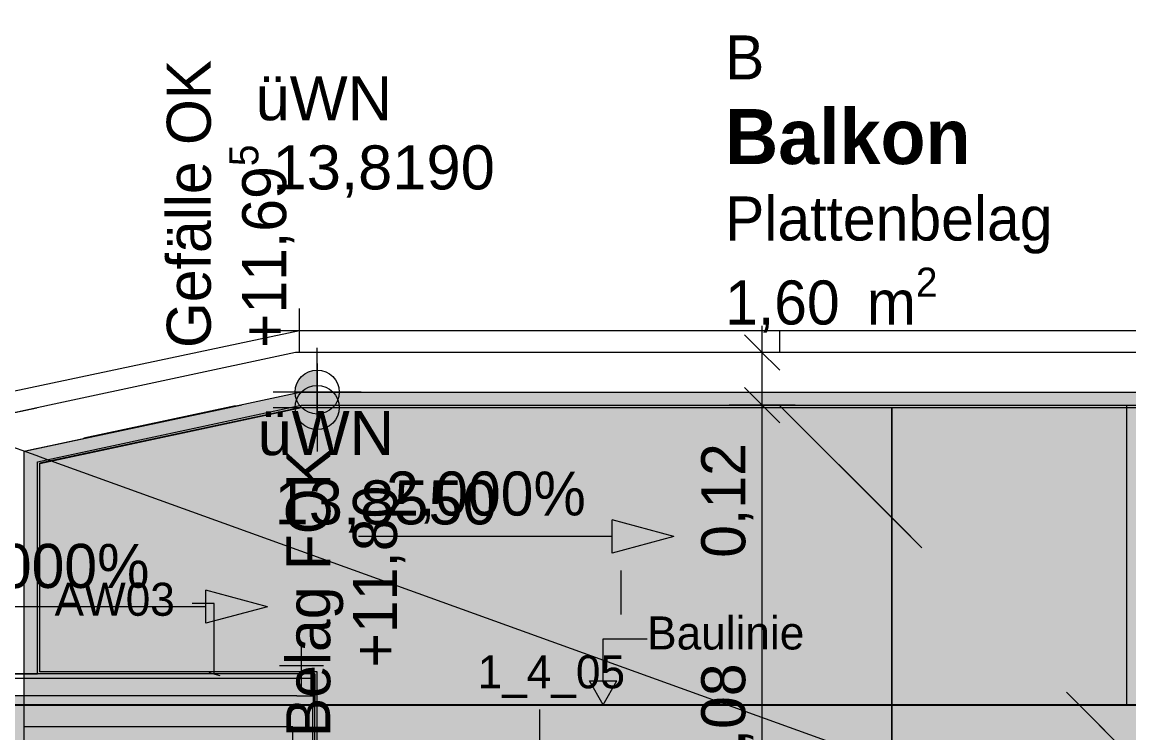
# Model space of a CAD drawing. Header units: metres. Extents: x -3 to 171, y -23 to 41.
# Drawn here: x 3.09 to 5.603, y -0.064 to 1.55 of the extents above; entities that cross this region are included whole.
import ezdxf

# ---------------------------------------------------------------- set-up
doc = ezdxf.new("R2010")
doc.units = ezdxf.units.M
doc.header["$MEASUREMENT"] = 0
doc.set_wipeout_variables(frame=1)
for name, pattern in [('Achse', [0.004, 0.002, -0.001, 0, -0.001]), ('Baufluchtlinie', [0.013, 0.008, -0.005]), ('Punkt 1_1', [0.075, 0.025, -0.05]), ('Schnittlinie', [0.006, 0.003, -0.0015, 0, -0.0015]), ('Untersicht', [0.001, 0.0005, -0.0005]), ('Wipeout_Contour', [1, 0, -1])]:
    doc.linetypes.add(name, pattern=pattern)
for name, color, linetype in [('4._1.DG PP STG1_1_000 Achsraster', 7, 'Continuous'), ('4._1.DG PP STG1_1_110 Wand Aussen', 7, 'Continuous'), ('4._1.DG PP STG1_1_140 Geländer transparent', 7, 'Continuous'), ('4._1.DG PP STG1_1_165 Fassadengestaltung Bänder', 7, 'Continuous'), ('4._1.DG PP STG1_1_210 Decke', 7, 'Continuous'), ('4._1.DG PP STG1_1_220 Bodenaufbau - Außen_ Gefälle', 7, 'Continuous'), ('4._1.DG PP STG1_1_221 Bodenaufbau - Abdichtung', 7, 'Continuous'), ('4._1.DG PP STG1_1_221 Bodenaufbau - Terrassenbelag', 7, 'Continuous'), ('4._1.DG PP STG1_1_810 Raum', 7, 'Continuous'), ('4._1.DG PP STG1_1_815 Raumbegrenzung', 7, 'Continuous'), ('4._1.DG PP STG1_1_844 Umriss 2D', 7, 'Continuous'), ('4._1.DG PP STG1_1_851 Marker Schnitt', 7, 'Continuous'), ('4._1.DG PP STG1_1_910 Allgemein Lageplan Höhen', 7, 'Continuous'), ('4._1.DG PP STG1_1_915 Allgemein Beschriftung.x', 7, 'Continuous'), ('4._1.DG PP STG1_1_950 Polierplan Bemaßung', 7, 'Continuous'), ('4._1.DG PP STG1_1_Neubau_840 Baulinien', 7, 'Continuous'), ('4._1.DG PP STG1_1_Neubau_844 Umriss 2D', 7, 'Continuous')]:
    doc.layers.add(name, color=color, linetype=linetype)
doc.styles.add('ERSTELLTER_STIL_1', font='arial.ttf')
doc.styles.add('ERSTELLTER_STIL_2', font='')
doc.styles.add('ERSTELLTER_STIL_6', font='')
doc.styles.get('ERSTELLTER_STIL_2').set_extended_font_data('Eurostile')
doc.styles.get('ERSTELLTER_STIL_6').set_extended_font_data('Eurostile', bold=True)
doc.linetypes.add('Grenze Grundstück', pattern='A,0,[1,415_260415_PP_VA_1_7 1 DG1.Shx,S=0.00031746,R=0,X=0,Y=0],-0.04,0', length=0.04)

msp = doc.modelspace()

# ---------------------------------------------------------------- hatches: boundary and pattern name
at = {"layer": '4._1.DG PP STG1_1_110 Wand Aussen', "linetype": 'Continuous', "lineweight": 13, "true_color": 0xff6400}
for points in [[(3.7142, 0.02), (2.7789, 0.02), (2.7789, 0), (3.6979, 0)], [(3.6979, 0), (2.7789, 0), (2.7789, -0.125), (3.5959, -0.125)], [(3.6979, 0), (3.63, -0.0832), (3.63, -0.125), (3.75, -0.125), (3.75, 0)], [(3.7142, 0.02), (3.6979, 0), (3.75, 0), (3.75, 0.02)], [(3.75, 0.02), (3.75, 0), (3.755, 0), (3.755, 0.02)]]:
    msp.add_hatch(color=30, dxfattribs=at).paths.add_polyline_path(points)
at = {"layer": '4._1.DG PP STG1_1_950 Polierplan Bemaßung', "linetype": 'Continuous', "lineweight": 13, "true_color": 0x6c6cff}
msp.add_hatch(color=171, dxfattribs=at).paths.add_polyline_path([(4.5702, 0.382), (4.4302, 0.4195), (4.4302, 0.3445)])
at = {"layer": '4._1.DG PP STG1_1_950 Polierplan Bemaßung', "linetype": 'Continuous', "lineweight": 0}
msp.add_hatch(color=8, dxfattribs=at).paths.add_polyline_path([(3.6471, 0.2226), (3.5071, 0.2601), (3.5071, 0.1851)])

# ---------------------------------------------------------------- linework, layer by layer
at = {"layer": '4._1.DG PP STG1_1_000 Achsraster', "color": 5, "linetype": 'Achse', "lineweight": 0, "ltscale": 1000}
msp.add_line((-1.5, 0), (21, 0), dxfattribs=at)
at = {"layer": '4._1.DG PP STG1_1_110 Wand Aussen', "color": 7, "linetype": 'Continuous', "lineweight": 13, "ltscale": 1000}
for p, q in [((3.7468, 0.06), (3.75, 0.06)), ((3.75, 0.06), (3.755, 0.06)), ((3.7142, 0.02), (2.7789, 0.02)), ((3.7142, 0.02), (3.75, 0.02)), ((3.75, 0.02), (3.755, 0.02)), ((3.75, -0.125), (3.75, 0)), ((3.75, -0.125), (3.75, 0)), ((4.265, -0.0109), (4.265, -0.71))]:
    msp.add_line(p, q, dxfattribs=at)
at = {"layer": '4._1.DG PP STG1_1_110 Wand Aussen', "color": 1, "linetype": 'Baufluchtlinie', "lineweight": 0, "ltscale": 1000}
for p, q in [((3.6979, 0), (2.7789, 0)), ((3.6979, 0), (3.75, 0)), ((3.75, 0), (3.755, 0)), ((3.75, 0), (3.755, 0))]:
    msp.add_line(p, q, dxfattribs=at)
at = {"layer": '4._1.DG PP STG1_1_110 Wand Aussen', "color": 7, "linetype": 'Continuous', "lineweight": 13, "ltscale": 1000, "flags": 128}
for points in [[(3.755, 0.07), (3.755, 0.06)], [(3.755, 0.06), (3.755, 0.02)], [(3.755, 0.02), (3.755, 0)], [(3.755, -0.4), (3.755, 0)]]:
    msp.add_lwpolyline(points, dxfattribs=at)
at = {"layer": '4._1.DG PP STG1_1_165 Fassadengestaltung Bänder', "color": 7, "linetype": 'Continuous', "lineweight": 18, "ltscale": 1000, "flags": 128}
for points in [[(0, 0.0617), (3.72, 0.85), (4.81, 0.85)], [(4.81, 0.85), (4.81, 0.8)], [(4.81, 0.8), (3.72, 0.8), (3.005, 0.6462)]]:
    msp.add_lwpolyline(points, dxfattribs=at)
at = {"layer": '4._1.DG PP STG1_1_165 Fassadengestaltung Bänder', "color": 7, "linetype": 'Continuous', "lineweight": 13, "ltscale": 1000, "flags": 128}
msp.add_lwpolyline([(0, 0), (0, 0.0617), (3.72, 0.85), (5.89, 0.85), (13.09, 0.85), (15.2152, 0.85), (18.985, 0.0511), (18.985, 0), (18.935, 0), (18.935, 0.0074), (15.21, 0.8), (3.72, 0.8)], close=True, dxfattribs=at)
at = {"layer": '4._1.DG PP STG1_1_220 Bodenaufbau - Außen_ Gefälle', "color": 7, "linetype": 'Continuous', "lineweight": 13, "ltscale": 1000, "true_color": 0xf4f4f4, "flags": 128}
msp.add_lwpolyline([(15.1968, 0.675), (15.855, 0.535), (15.855, 0.075), (15.19, 0.075), (15.19, -0.53), (12.525, -0.53), (12.525, -0.13), (6.455, -0.13), (6.455, -0.53), (3.76, -0.53), (3.76, 0.075), (3.13, 0.075), (3.13, 0.5474), (3.7242, 0.675)], close=True, dxfattribs=at)
at = {"layer": '4._1.DG PP STG1_1_221 Bodenaufbau - Abdichtung', "color": 171, "linetype": 'Untersicht', "lineweight": 13, "ltscale": 1000, "true_color": 0x6c6cff, "flags": 128}
for points in [[(3.7205, 0.71), (3.7195, 0.71)], [(4.7786, 0.7114), (4.779, 0.711), (4.78, 0.71)], [(6.8514, 0.7114), (4.7786, 0.7114)], [(4.779, 0.711), (6.851, 0.711)], [(4.78, 0.71), (5.815, -0.325)], [(4.78, 0.71), (6.85, 0.71)], [(5.815, -0.325), (4.78, 0.71)]]:
    msp.add_lwpolyline(points, dxfattribs=at)
at = {"layer": '4._1.DG PP STG1_1_221 Bodenaufbau - Terrassenbelag', "color": 7, "linetype": 'Continuous', "lineweight": 18, "ltscale": 1000, "flags": 128}
for points in [[(5.065, 0.675), (9.49, 0.675)], [(5.065, -0.4), (5.065, 0.675)], [(5.065, 0.675), (5.065, -0.4)], [(3.76, -0.35), (3.76, 0.075)]]:
    msp.add_lwpolyline(points, dxfattribs=at)
at = {"layer": '4._1.DG PP STG1_1_910 Allgemein Lageplan Höhen', "color": 7, "linetype": 'Continuous', "lineweight": 13, "ltscale": 1000}
for p, q in [((3.72, 0.8), (3.72, 0.9)), ((3.67, 0.85), (3.77, 0.85)), ((3.7245, 0.0395), (3.7245, 0.1395)), ((3.6745, 0.0895), (3.7745, 0.0895))]:
    msp.add_line(p, q, dxfattribs=at)
at = {"layer": '4._1.DG PP STG1_1_915 Allgemein Beschriftung.x', "color": 7, "linetype": 'Continuous', "lineweight": 13, "ltscale": 1000}
for p, q in [((3.5263, 0.2297), (3.4763, 0.2297)), ((3.5263, 0.07), (3.5263, 0.2297)), ((3.5138, 0.0733), (3.5388, 0.0667))]:
    msp.add_line(p, q, dxfattribs=at)
at = {"layer": '4._1.DG PP STG1_1_950 Polierplan Bemaßung', "color": 171, "linetype": 'Continuous', "lineweight": 13, "ltscale": 1000, "true_color": 0x6c6cff}
for p, q in [((4.4302, 0.3445), (4.4302, 0.4195)), ((4.5702, 0.382), (4.4302, 0.4195)), ((4.3702, 0.382), (3.8539, 0.382)), ((4.4302, 0.382), (4.3702, 0.382)), ((4.5702, 0.382), (4.4302, 0.3445))]:
    msp.add_line(p, q, dxfattribs=at)
at = {"layer": '4._1.DG PP STG1_1_950 Polierplan Bemaßung', "color": 8, "linetype": 'Continuous', "lineweight": 0, "ltscale": 1000}
for p, q in [((3.5071, 0.1851), (3.5071, 0.2601)), ((3.6471, 0.2226), (3.5071, 0.2601)), ((3.5071, 0.2226), (3.4471, 0.2226)), ((3.6471, 0.2226), (3.5071, 0.1851))]:
    msp.add_line(p, q, dxfattribs=at)
at = {"layer": '4._1.DG PP STG1_1_Neubau_840 Baulinien', "color": 1, "linetype": 'Continuous', "lineweight": 25, "ltscale": 1000, "true_color": 0xfb0106, "flags": 128}
msp.add_lwpolyline([(-3.0225, 0.0171), (0, 0), (18.985, 0), (22.9775, -0.0033)], dxfattribs=at)
at = {"layer": '4._1.DG PP STG1_1_Neubau_840 Baulinien', "color": 76, "linetype": 'Grenze Grundstück', "lineweight": 13, "ltscale": 1000, "true_color": 0x3f7f02, "flags": 128}
msp.add_lwpolyline([(0.0612, -22.5231), (0.0564, -12.2031), (0, -0.0002), (18.985, -0.0012), (18.958, -11.4452), (18.9035, -19.5703), (18.8897, -22.5231)], dxfattribs=at)
at = {"layer": '4._1.DG PP STG1_1_Neubau_844 Umriss 2D', "color": 1, "linetype": 'Continuous', "lineweight": 13, "ltscale": 1000, "true_color": 0xfb0106}
for p, q in [((4.4095, 0.0541), (4.4095, 0.15)), ((4.4095, 0.15), (4.5095, 0.15)), ((4.3782, 0.0541), (4.4407, 0.0541)), ((4.4095, 0), (4.3782, 0.0541)), ((4.4095, 0), (4.4407, 0.0541))]:
    msp.add_line(p, q, dxfattribs=at)

# ---------------------------------------------------------------- texts
at = {"layer": '4._1.DG PP STG1_1_110 Wand Aussen', "color": 7, "linetype": 'Continuous', "lineweight": 13, "insert": (4.4592, 0.0157), "char_height": 0.075, "attachment_point": 9, "style": 'ERSTELLTER_STIL_2'}
msp.add_mtext('\\A1;{\\pqr;\\pt0;\\fEurostile|b0|i0|c0|p0;\\W1.000000;1_4_05}', dxfattribs=at)
at = {"layer": '4._1.DG PP STG1_1_810 Raum', "color": 7, "linetype": 'Continuous', "lineweight": 13, "attachment_point": 1}
for s, insert, char_height, style in [('\\A1;{\\pql;\\pt0;\\fEurostile|b0|i0|c0|p0;\\W1.000000;B}', (4.6864, 1.5197), 0.1, 'ERSTELLTER_STIL_2'), ('\\A1;{\\pql;\\pt0;\\fEurostile|b1|i0|c0|p0;\\W1.000000;Balkon}', (4.6864, 1.3525), 0.125, 'ERSTELLTER_STIL_6'), ('\\A1;{\\pql;\\pt0;\\fEurostile|b0|i0|c0|p0;\\W1.000000;Plattenbelag}', (4.6864, 1.154), 0.1, 'ERSTELLTER_STIL_2'), ('\\A1;{\\pql;\\pt0,0.05;\\fEurostile|b0|i0|c0|p0;\\W1.000000;1,60\\fEurostile|b0|i0|c0|p0;\\W1.000000;\\A1{\\H.66x;\\S^  ;}\\fEurostile|b0|i0|c0|p0;\\W1.000000; m\\fEurostile|b0|i0|c0|p0;\\W1.000000;\\A1{\\H.66x;\\S2^  ;}}', (4.6864, 0.9925), 0.1, 'ERSTELLTER_STIL_2')]:
    msp.add_mtext(s, dxfattribs=dict(at, insert=insert, char_height=char_height, style=style))
at = {"layer": '4._1.DG PP STG1_1_844 Umriss 2D', "color": 1, "linetype": 'Continuous', "lineweight": 13, "true_color": 0xfb0106, "insert": (4.5095, 0.1625), "char_height": 0.075, "attachment_point": 4, "style": 'ERSTELLTER_STIL_2'}
msp.add_mtext('\\A1;{\\pql;\\fEurostile|b0|i0|c0|p0;\\W1.000000;Baulinie}', dxfattribs=at)
at = {"layer": '4._1.DG PP STG1_1_910 Allgemein Lageplan Höhen', "color": 7, "linetype": 'Continuous', "lineweight": 13, "char_height": 0.1, "attachment_point": 1, "style": 'ERSTELLTER_STIL_1'}
for s, insert in [('\\A1;{\\pql;\\fArial|b0|i0|c0|p0;\\W1.000000;üWN}', (3.62, 1.4271)), ('\\A1;{\\pql;\\fArial|b0|i0|c0|p0;\\W1.000000; 13,8190}', (3.62, 1.27)), ('\\A1;{\\pql;\\fArial|b0|i0|c0|p0;\\W1.000000; 13,8550}', (3.6245, 0.5095))]:
    msp.add_mtext(s, dxfattribs=dict(at, insert=insert))
at = {"layer": '4._1.DG PP STG1_1_915 Allgemein Beschriftung.x', "color": 7, "linetype": 'Continuous', "lineweight": 13, "insert": (3.1638, 0.239), "char_height": 0.075, "attachment_point": 4, "style": 'ERSTELLTER_STIL_2'}
msp.add_mtext('\\A1;{\\pql;\\fEurostile|b0|i0|c0|p0;\\W1.000000;AW03}', dxfattribs=at)
at = {"layer": '4._1.DG PP STG1_1_950 Polierplan Bemaßung', "color": 171, "linetype": 'Continuous', "lineweight": 13, "true_color": 0x6c6cff, "insert": (3.52, 0.81), "char_height": 0.1, "width": 0.647754, "attachment_point": 7, "rotation": 90, "style": 'ERSTELLTER_STIL_2'}
msp.add_mtext('\\A1;{\\pql;\\fEurostile|b0|i0|c0|p0;\\W1.000000;Gefälle OK}', dxfattribs=at)
at = {"layer": '4._1.DG PP STG1_1_950 Polierplan Bemaßung', "color": 171, "linetype": 'Continuous', "lineweight": 13, "true_color": 0x6c6cff, "insert": (3.719, 0.81), "char_height": 0.1, "attachment_point": 7, "rotation": 90, "style": 'ERSTELLTER_STIL_2'}
msp.add_mtext('\\A1;{\\pql;\\fEurostile|b0|i0|c0|p0;\\W1.000000;+11,69\\fEurostile|b0|i0|c0|p0;\\W1.000000;\\A1{\\H.66x;\\S5^  ;}}', dxfattribs=at)
at = {"layer": '4._1.DG PP STG1_1_950 Polierplan Bemaßung', "color": 6, "linetype": 'Continuous', "lineweight": 13, "true_color": 0xfb02fe, "char_height": 0.1, "width": 0.306373, "attachment_point": 7, "rotation": 90, "style": 'ERSTELLTER_STIL_2'}
for s, insert in [('\\A1;{\\pql;\\fEurostile|b0|i0|c0|p0;\\W1.000000;0,12}', (4.7509, 0.3336)), ('\\A1;{\\pql;\\fEurostile|b0|i0|c0|p0;\\W1.000000;1,08}', (4.7509, -0.1664))]:
    msp.add_mtext(s, dxfattribs=dict(at, insert=insert))
at = {"layer": '4._1.DG PP STG1_1_950 Polierplan Bemaßung', "color": 171, "linetype": 'Continuous', "lineweight": 13, "true_color": 0x6c6cff, "insert": (4.3702, 0.411), "char_height": 0.1, "attachment_point": 9, "style": 'ERSTELLTER_STIL_2'}
msp.add_mtext('\\A1;{\\pqr;\\fEurostile|b0|i0|c0|p0;\\W1.000000;2,000\\fEurostile|b0|i0|c0|p0;\\W1.000000;%}', dxfattribs=at)
at = {"layer": '4._1.DG PP STG1_1_950 Polierplan Bemaßung', "color": 8, "linetype": 'Continuous', "lineweight": 0, "insert": (3.96, 0.0846), "char_height": 0.1, "width": 0.490357, "attachment_point": 7, "rotation": 90, "style": 'ERSTELLTER_STIL_2'}
msp.add_mtext('\\A1;{\\pql;\\fEurostile|b0|i0|c0|p0;\\W1.000000;+11,80}', dxfattribs=at)

# ---------------------------------------------------------------- next in the draw order: wipeouts: each hides what was drawn before it
at = {"color": 254, "linetype": 'Wipeout_Contour', "lineweight": 0, "ltscale": 9.798601}
msp.add_wipeout([(3.005, 0.5257), (3.125, 0.5514), (3.005, 0.6484)], dxfattribs=at).dxf.layer = '4._1.DG PP STG1_1_140 Geländer transparent'

# ---------------------------------------------------------------- next in the draw order: wipeouts: each hides what was drawn before it
at = {"color": 254, "linetype": 'Wipeout_Contour', "lineweight": 0, "ltscale": 14.622982}
msp.add_wipeout([(3.125, 0.6742), (3.125, 0.5514), (3.7237, 0.68), (3.1522, 0.68)], dxfattribs=at).dxf.layer = '4._1.DG PP STG1_1_140 Geländer transparent'

# ---------------------------------------------------------------- next in the draw order: texts
at = {"layer": '4._1.DG PP STG1_1_910 Allgemein Lageplan Höhen', "color": 7, "linetype": 'Continuous', "lineweight": 13, "insert": (3.6245, 0.6667), "char_height": 0.1, "attachment_point": 1, "style": 'ERSTELLTER_STIL_1'}
msp.add_mtext('\\A1;{\\pql;\\fArial|b0|i0|c0|p0;\\W1.000000;üWN}', dxfattribs=at)
at = {"layer": '4._1.DG PP STG1_1_950 Polierplan Bemaßung', "color": 8, "linetype": 'Continuous', "lineweight": 0, "insert": (3.82, -0.0735), "char_height": 0.1, "width": 0.648487, "attachment_point": 7, "rotation": 90, "style": 'ERSTELLTER_STIL_2'}
msp.add_mtext('\\A1;{\\pql;\\fEurostile|b0|i0|c0|p0;\\W1.000000;Belag FOK}', dxfattribs=at)

# ---------------------------------------------------------------- next in the draw order: wipeouts: each hides what was drawn before it
at = {"color": 254, "linetype": 'Wipeout_Contour', "lineweight": 0, "ltscale": 9.088169}
msp.add_wipeout([(3.125, 0.6742), (3.005, 0.6484), (3.125, 0.5514)], dxfattribs=at).dxf.layer = '4._1.DG PP STG1_1_140 Geländer transparent'

# ---------------------------------------------------------------- next in the draw order: linework, layer by layer
at = {"layer": '4._1.DG PP STG1_1_140 Geländer transparent', "color": 7, "linetype": 'Continuous', "lineweight": 18, "ltscale": 1000, "flags": 128}
for points in [[(3.1522, 0.68), (3.005, 0.6484)], [(3.125, 0.5514), (3.7237, 0.68)]]:
    msp.add_lwpolyline(points, dxfattribs=at)
at = {"layer": '4._1.DG PP STG1_1_221 Bodenaufbau - Abdichtung', "color": 171, "linetype": 'Untersicht', "lineweight": 13, "ltscale": 1000, "true_color": 0x6c6cff, "flags": 128}
for points in [[(3.095, 0.5757), (3.7205, 0.71), (4.78, 0.71)], [(3.095, 0.5759), (3.7195, 0.71)], [(3.7191, 0.71), (3.095, 0.576)]]:
    msp.add_lwpolyline(points, dxfattribs=at)

# ---------------------------------------------------------------- next in the draw order: wipeouts: each hides what was drawn before it
at = {"color": 254, "linetype": 'Wipeout_Contour', "lineweight": 0, "ltscale": 12.492748}
msp.add_wipeout([(3.005, 0.07), (3.125, 0.07), (3.125, 0.5514), (3.005, 0.5257)], dxfattribs=at).dxf.layer = '4._1.DG PP STG1_1_140 Geländer transparent'

# ---------------------------------------------------------------- next in the draw order: linework, layer by layer
at = {"layer": '4._1.DG PP STG1_1_110 Wand Aussen', "color": 7, "linetype": 'Continuous', "lineweight": 13, "ltscale": 1000}
msp.add_line((3.7468, 0.06), (2.7789, 0.06), dxfattribs=at)
at = {"layer": '4._1.DG PP STG1_1_110 Wand Aussen', "color": 7, "linetype": 'Continuous', "lineweight": 13, "ltscale": 1000, "flags": 128}
msp.add_lwpolyline([(3.755, 0.07), (2.7789, 0.07)], dxfattribs=at)
at = {"layer": '4._1.DG PP STG1_1_140 Geländer transparent', "color": 7, "linetype": 'Continuous', "lineweight": 18, "ltscale": 1000, "flags": 128}
for points in [[(3.125, 0.07), (3.125, 0.5514)], [(3.005, 0.07), (3.125, 0.07)]]:
    msp.add_lwpolyline(points, dxfattribs=at)
at = {"layer": '4._1.DG PP STG1_1_221 Bodenaufbau - Abdichtung', "color": 171, "linetype": 'Untersicht', "lineweight": 13, "ltscale": 1000, "true_color": 0x6c6cff, "flags": 128}
msp.add_lwpolyline([(3.095, -0.13), (3.095, 0.5757)], dxfattribs=at)
at = {"layer": '4._1.DG PP STG1_1_221 Bodenaufbau - Terrassenbelag', "color": 7, "linetype": 'Continuous', "lineweight": 18, "ltscale": 1000, "flags": 128}
for points in [[(3.13, 0.5486), (3.7242, 0.675), (5.065, 0.675)], [(3.724, 0.675), (3.13, 0.5486)], [(3.13, 0.075), (3.13, 0.5486)], [(3.76, 0.075), (3.13, 0.075)]]:
    msp.add_lwpolyline(points, dxfattribs=at)
at = {"layer": '4._1.DG PP STG1_1_950 Polierplan Bemaßung', "color": 8, "linetype": 'Continuous', "lineweight": 0, "ltscale": 1000}
msp.add_line((3.4471, 0.2226), (2.5466, 0.2226), dxfattribs=at)

# ---------------------------------------------------------------- next in the draw order: texts
at = {"layer": '4._1.DG PP STG1_1_950 Polierplan Bemaßung', "color": 8, "linetype": 'Continuous', "lineweight": 0, "insert": (2.5466, 0.2351), "char_height": 0.1, "attachment_point": 7, "style": 'ERSTELLTER_STIL_2'}
msp.add_mtext('\\A1;{\\pql;\\fEurostile|b0|i0|c0|p0;\\W1.000000;Belag\\fEurostile|b0|i0|c0|p0;\\W1.000000; \\fEurostile|b0|i0|c0|p0;\\W1.000000;1,000\\fEurostile|b0|i0|c0|p0;\\W1.000000;%}', dxfattribs=at)

# ---------------------------------------------------------------- next in the draw order: wipeouts: each hides what was drawn before it
at = {"color": 254, "linetype": 'Wipeout_Contour', "lineweight": 0, "ltscale": 10.333696}
msp.add_wipeout([(3.1522, 0.68), (3.7237, 0.68), (3.7109, 0.8)], dxfattribs=at).dxf.layer = '4._1.DG PP STG1_1_140 Geländer transparent'

# ---------------------------------------------------------------- next in the draw order: wipeouts: each hides what was drawn before it
at = {"color": 254, "linetype": 'Wipeout_Contour', "lineweight": 0, "ltscale": 27.125775}
msp.add_wipeout([(3.7237, 0.68), (9.52, 0.68), (9.52, 0.8), (4.2824, 0.8)], dxfattribs=at).dxf.layer = '4._1.DG PP STG1_1_140 Geländer transparent'

# ---------------------------------------------------------------- next in the draw order: linework, layer by layer
at = {"layer": '4._1.DG PP STG1_1_851 Marker Schnitt', "color": 7, "linetype": 'Schnittlinie', "lineweight": 13, "ltscale": 1000}
msp.add_line((4.45, 4.805), (4.45, -18.475), dxfattribs=at)
at = {"layer": '4._1.DG PP STG1_1_950 Polierplan Bemaßung', "color": 6, "linetype": 'Continuous', "lineweight": 13, "ltscale": 1000, "true_color": 0xfb02fe}
for p, q in [((4.7709, 0.8), (4.7709, 0.86)), ((4.8109, 0.76), (4.7309, 0.84)), ((4.8459, 0.8), (4.6959, 0.8)), ((4.7709, 0.68), (4.7709, 0.8)), ((4.7309, 0.72), (4.8109, 0.64)), ((4.8459, 0.68), (4.6959, 0.68)), ((4.7709, -0.4), (4.7709, 0.68))]:
    msp.add_line(p, q, dxfattribs=at)

# ---------------------------------------------------------------- next in the draw order: wipeouts: each hides what was drawn before it
at = {"color": 254, "linetype": 'Wipeout_Contour', "lineweight": 0, "ltscale": 12.588196}
msp.add_wipeout([(4.2824, 0.8), (3.7109, 0.8), (3.7237, 0.68)], dxfattribs=at).dxf.layer = '4._1.DG PP STG1_1_140 Geländer transparent'

# ---------------------------------------------------------------- next in the draw order: hatches: boundary and pattern name
at = {"layer": '4._1.DG PP STG1_1_210 Decke', "linetype": 'Continuous', "lineweight": 0, "true_color": 0x060c00}
msp.add_hatch(color=98, dxfattribs=at).paths.add_polyline_path([(5.94, 0.71), (3.7205, 0.71), (3.095, 0.5757), (3.095, -0.05), (3.705, -0.05), (3.705, -0.45), (5.94, -0.45)])
at = {"layer": '4._1.DG PP STG1_1_950 Polierplan Bemaßung', "linetype": 'Continuous', "lineweight": 13, "true_color": 0x6c6cff}
for points in [[(3.76, 0.71), (3.76, 0.76), (3.7409, 0.7562), (3.7246, 0.7454), (3.7138, 0.7291), (3.71, 0.71)], [(3.76, 0.71), (3.76, 0.66), (3.7791, 0.6638), (3.7954, 0.6746), (3.8062, 0.6909), (3.81, 0.71)]]:
    msp.add_hatch(color=171, dxfattribs=at).paths.add_polyline_path(points)
at = {"layer": '4._1.DG PP STG1_1_950 Polierplan Bemaßung', "linetype": 'Continuous', "lineweight": 0}
for points in [[(3.76, 0.675), (3.76, 0.725), (3.7409, 0.7212), (3.7246, 0.7104), (3.7138, 0.6941), (3.71, 0.675)], [(3.76, 0.675), (3.76, 0.625), (3.7791, 0.6288), (3.7954, 0.6396), (3.8062, 0.6559), (3.81, 0.675)]]:
    msp.add_hatch(color=8, dxfattribs=at).paths.add_polyline_path(points)

# ---------------------------------------------------------------- next in the draw order: linework, layer by layer
at = {"layer": '4._1.DG PP STG1_1_140 Geländer transparent', "color": 7, "linetype": 'Continuous', "lineweight": 18, "ltscale": 1000, "flags": 128}
for points in [[(3.7109, 0.8), (3.1522, 0.68)], [(9.52, 0.8), (3.7109, 0.8)], [(3.7237, 0.68), (9.47, 0.68)]]:
    msp.add_lwpolyline(points, dxfattribs=at)
at = {"layer": '4._1.DG PP STG1_1_210 Decke', "color": 7, "linetype": 'Continuous', "lineweight": 13, "ltscale": 1000, "true_color": 0xf4f4f4, "flags": 128}
msp.add_lwpolyline([(5.94, 0.71), (5.94, -0.45), (3.705, -0.45), (3.705, -0.05), (3.095, -0.05), (3.095, 0.5757), (3.7205, 0.71)], close=True, dxfattribs=at)
at = {"layer": '4._1.DG PP STG1_1_815 Raumbegrenzung', "color": 8, "linetype": 'Punkt 1_1', "lineweight": 13, "ltscale": 1000, "flags": 128}
msp.add_lwpolyline([(5.5981, 0), (3.755, 0), (3.755, 0.07), (3.125, 0.07), (3.125, 0.5514), (3.7237, 0.68), (5.5981, 0.68)], close=True, dxfattribs=at)
at = {"layer": '4._1.DG PP STG1_1_950 Polierplan Bemaßung', "color": 7, "linetype": 'Continuous', "lineweight": 13, "ltscale": 1000}
msp.add_line((0.9869, 1.3357), (5.94, -0.45), dxfattribs=at)
at = {"layer": '4._1.DG PP STG1_1_950 Polierplan Bemaßung', "color": 171, "linetype": 'Continuous', "lineweight": 13, "ltscale": 1000, "true_color": 0x6c6cff}
for p, q in [((3.76, 0.61), (3.76, 0.81)), ((3.86, 0.71), (3.66, 0.71))]:
    msp.add_line(p, q, dxfattribs=at)
at = {"layer": '4._1.DG PP STG1_1_950 Polierplan Bemaßung', "color": 8, "linetype": 'Continuous', "lineweight": 0, "ltscale": 1000}
for p, q in [((3.76, 0.775), (3.76, 0.575)), ((3.66, 0.675), (3.86, 0.675))]:
    msp.add_line(p, q, dxfattribs=at)
at = {"layer": '4._1.DG PP STG1_1_950 Polierplan Bemaßung', "color": 171, "linetype": 'Continuous', "lineweight": 13, "ltscale": 1000, "true_color": 0x6c6cff}
msp.add_circle((3.76, 0.71), 0.05, dxfattribs=at)
at = {"layer": '4._1.DG PP STG1_1_950 Polierplan Bemaßung', "color": 8, "linetype": 'Continuous', "lineweight": 0, "ltscale": 1000}
msp.add_circle((3.76, 0.675), 0.05, dxfattribs=at)

doc.saveas('drawing.dxf')
